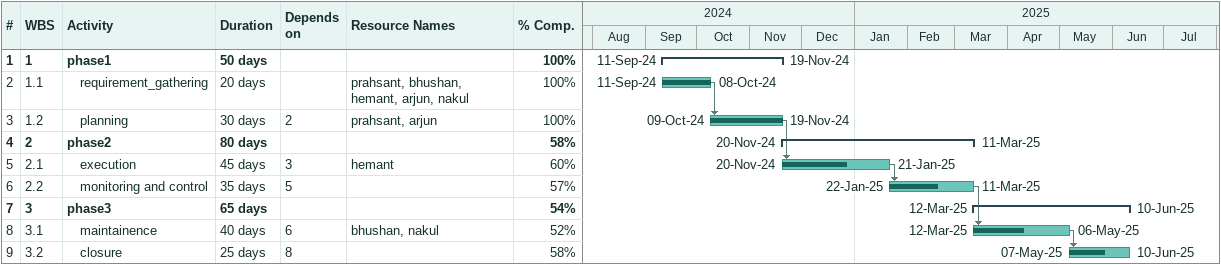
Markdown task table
| ID | WBS | Task | Duration | Start | Finish | Predecessors | Resources | % complete |
|---|---|---|---|---|---|---|---|---|
| 1 | 1 | **phase1** | 50d | 2024-09-11 | 2024-11-19 |  |  | 100 |
| 2 | 1.1 | requirement_gathering | 20d | 2024-09-11 | 2024-10-08 |  | prahsant, bhushan, hemant, arjun, nakul | 100 |
| 3 | 1.2 | planning | 30d | 2024-10-09 | 2024-11-19 | 2 | prahsant, arjun | 100 |
| 4 | 2 | **phase2** | 80d | 2024-11-20 | 2025-03-11 |  |  | 58 |
| 5 | 2.1 | execution | 45d | 2024-11-20 | 2025-01-21 | 3 | hemant | 60 |
| 6 | 2.2 | monitoring and control | 35d | 2025-01-22 | 2025-03-11 | 5 |  | 57 |
| 7 | 3 | **phase3** | 65d | 2025-03-12 | 2025-06-10 |  |  | 54 |
| 8 | 3.1 | maintainence | 40d | 2025-03-12 | 2025-05-06 | 6 | bhushan, nakul | 52 |
| 9 | 3.2 | closure | 25d | 2025-05-07 | 2025-06-10 | 8 |  | 58 |
